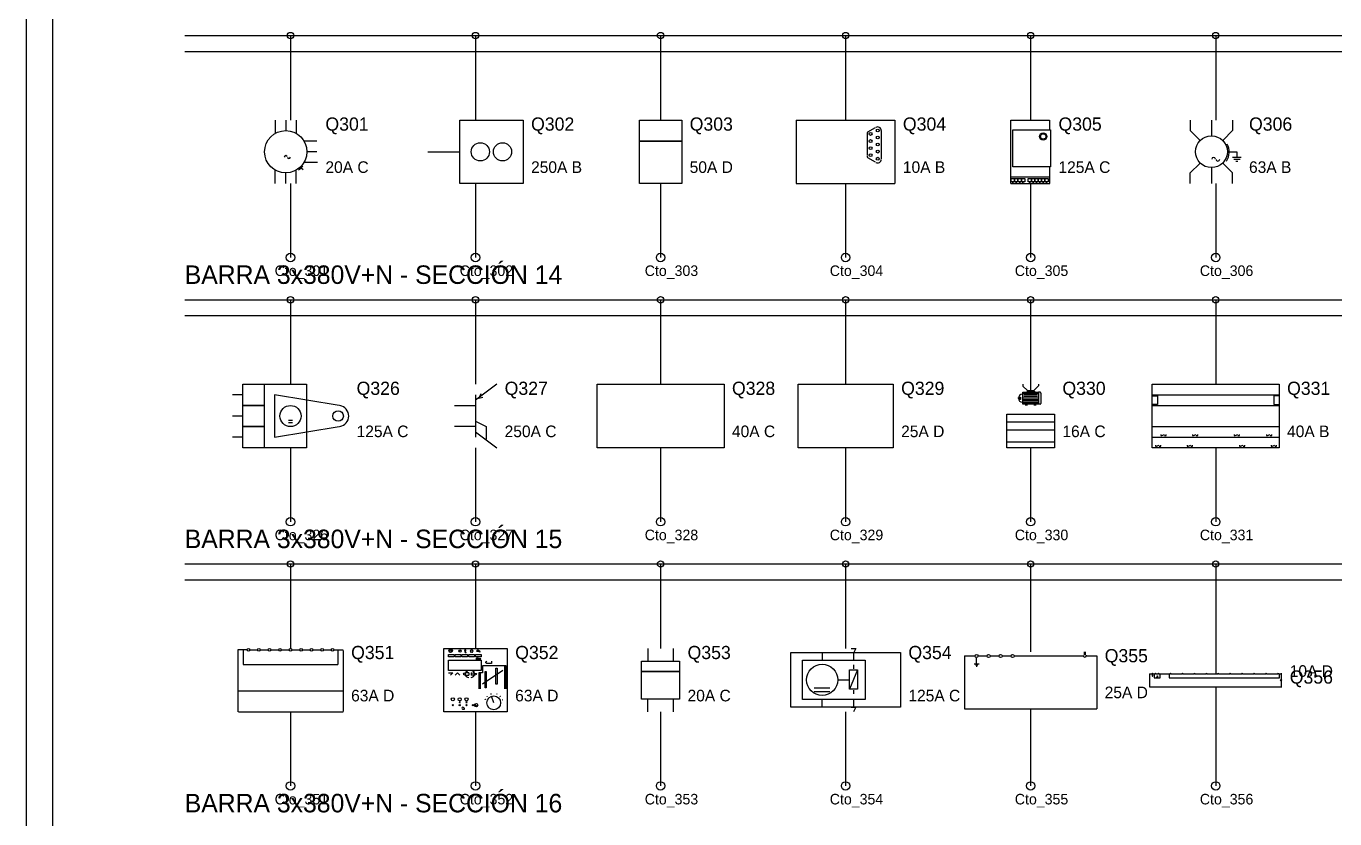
# Model space of a CAD drawing. Header units: metres. Extents: x 2 to 99, y 2 to 133.
# Drawn here: x 2 to 26.75, y 54.18 to 69.18 of the extents above; entities that cross this region are included whole.
import ezdxf

# ---------------------------------------------------------------- set-up
doc = ezdxf.new("R2010")
doc.units = ezdxf.units.M
for name, color, linetype in [('BARRAS_BUSBAR', 7, 'Continuous'), ('COMPONENTES', 7, 'Continuous'), ('FORMATO_LAMINA', 7, 'Continuous'), ('LINEAS_FUERZA', 7, 'Continuous'), ('TEXTOS_CIRCUITO', 7, 'Continuous')]:
    doc.layers.add(name, color=color, linetype=linetype)

msp = doc.modelspace()

# ---------------------------------------------------------------- linework, layer by layer
at = {"layer": 'BARRAS_BUSBAR'}
for p, q in [((5, 69), (96, 69)), ((5, 68.7), (96, 68.7)), ((5, 64), (96, 64)), ((5, 63.7), (96, 63.7)), ((5, 59), (96, 59)), ((5, 58.7), (96, 58.7))]:
    msp.add_line(p, q, dxfattribs=at)
at = {"layer": 'COMPONENTES'}
for p, q in [((6.71, 67.4), (6.71, 67.15)), ((6.91, 67.4), (6.91, 67.2)), ((7.11, 67.4), (7.11, 67.15)), ((16.567, 67.4), (16.567, 66.2)), ((16.567, 67.4), (18.433, 67.4)), ((18.433, 67.4), (18.433, 66.2)), ((20.624, 67.4), (21.357, 67.4)), ((20.624, 66.2), (20.624, 67.4)), ((21.364, 67.223), (21.364, 67.4)), ((24.42, 67.4), (24.42, 67.1)), ((17.907, 67.137), (17.907, 66.737)), ((17.92, 67.177), (18.067, 67.257)), ((18.173, 67.204), (18.173, 66.67)), ((7.5, 67), (7.26, 67)), ((7.51, 66.6), (7.26, 66.6)), ((7.5, 66.8), (7.32, 66.8)), ((9.6, 66.8), (10.2, 66.8)), ((18.067, 66.604), (17.92, 66.684)), ((24.82, 66.7), (24.98, 66.7)), ((24.84, 66.66), (24.96, 66.66)), ((24.88, 66.62), (24.92, 66.62)), ((6.71, 66.2), (6.71, 66.45)), ((6.91, 66.2), (6.91, 66.4)), ((7.11, 66.2), (7.11, 66.45)), ((7.24, 66.46), (7.2, 66.49)), ((21.364, 66.2), (21.364, 66.511)), ((24.42, 66.5), (24.42, 66.2)), ((16.567, 66.2), (18.433, 66.2)), ((20.624, 66.327), (21.364, 66.327)), ((20.624, 66.2), (21.364, 66.2)), ((20.665, 66.232), (20.665, 66.2)), ((20.728, 66.232), (20.728, 66.2)), ((20.792, 66.232), (20.792, 66.2)), ((20.855, 66.232), (20.855, 66.2)), ((20.982, 66.232), (20.982, 66.2)), ((21.046, 66.232), (21.046, 66.2)), ((21.109, 66.232), (21.109, 66.2)), ((21.173, 66.232), (21.173, 66.2)), ((21.237, 66.232), (21.237, 66.2)), ((21.3, 66.232), (21.3, 66.2)), ((10.9, 62.4), (10.5, 62.1)), ((20.85, 62.4), (20.85, 62.362)), ((20.85, 62.4), (20.85, 62.362)), ((21, 62.4), (21, 62.28)), ((21.15, 62.4), (21.15, 62.37)), ((6.1, 62.2), (5.9, 62.2)), ((10.5, 62.2), (10.5, 61.4)), ((20.797, 62.137), (20.76, 62.137)), ((20.85, 62.362), (20.94, 62.28)), ((20.865, 62.235), (21.135, 62.235)), ((20.865, 62.145), (21.135, 62.145)), ((20.869, 62.205), (21.131, 62.205)), ((20.869, 62.175), (21.131, 62.175)), ((21.15, 62.37), (21.06, 62.28)), ((21.18, 62.25), (21.15, 62.25)), ((21.195, 62.235), (21.195, 62.04)), ((23.3, 62.2), (25.7, 62.2)), ((10.1, 62), (10.5, 62)), ((20.865, 62.115), (21.135, 62.115)), ((20.865, 62.085), (21.135, 62.085)), ((20.865, 62.055), (21.135, 62.055)), ((21.18, 62.025), (21.15, 62.025)), ((23.3, 62), (25.7, 62)), ((6.1, 61.8), (5.9, 61.8)), ((6.96, 61.72), (7.04, 61.72)), ((6.96, 61.68), (7.04, 61.68)), ((20.55, 61.688), (21.45, 61.688)), ((6.1, 61.4), (5.9, 61.4)), ((10.5, 61.6), (10.1, 61.6)), ((10.5, 61.5), (10.9, 61.2)), ((20.55, 61.538), (21.45, 61.538)), ((23.3, 61.6), (25.7, 61.6)), ((23.3, 61.4), (25.7, 61.4)), ((20.55, 61.312), (21.45, 61.312)), ((6.004, 57.375), (6.004, 56.2)), ((6.173, 57.375), (6.004, 57.375)), ((6.104, 57.375), (6.104, 57.096)), ((6.233, 57.375), (6.373, 57.375)), ((6.432, 57.375), (6.572, 57.375)), ((6.632, 57.375), (6.771, 57.375)), ((6.831, 57.375), (6.97, 57.375)), ((7.03, 57.375), (7.169, 57.375)), ((7.229, 57.375), (7.368, 57.375)), ((7.428, 57.375), (7.568, 57.375)), ((7.627, 57.375), (7.767, 57.375)), ((7.827, 57.375), (7.996, 57.375)), ((7.896, 57.375), (7.896, 57.096)), ((7.996, 57.365), (7.996, 56.21)), ((10.191, 57.351), (10.204, 57.351)), ((10.204, 57.355), (10.204, 57.364)), ((10.406, 57.351), (10.397, 57.351)), ((10.406, 57.373), (10.41, 57.369)), ((10.406, 57.329), (10.41, 57.333)), ((10.427, 57.377), (10.427, 57.382)), ((10.427, 57.329), (10.427, 57.32)), ((10.444, 57.369), (10.449, 57.373)), ((10.449, 57.329), (10.444, 57.333)), ((10.449, 57.351), (10.457, 57.351)), ((10.534, 57.193), (10.517, 57.193)), ((10.521, 57.193), (10.521, 57.219)), ((10.539, 57.219), (10.521, 57.219)), ((10.526, 57.193), (10.526, 57.219)), ((10.53, 57.193), (10.53, 57.219)), ((10.534, 57.193), (10.534, 57.219)), ((10.564, 57.211), (10.564, 57.219)), ((10.581, 57.204), (10.587, 57.204)), ((10.587, 57.207), (10.587, 57.211)), ((13.76, 57.4), (13.76, 57.16)), ((14.24, 57.4), (14.24, 57.16)), ((17.056, 57.326), (17.056, 57.178)), ((17.648, 57.326), (17.648, 57.178)), ((19.75, 57.26), (19.943, 57.26)), ((19.75, 57.26), (19.75, 56.26)), ((19.977, 57.112), (19.977, 57.226)), ((20.011, 57.26), (20.17, 57.26)), ((20.239, 57.26), (20.398, 57.26)), ((20.466, 57.26), (20.625, 57.26)), ((20.693, 57.26), (21.989, 57.26)), ((22.011, 57.34), (22.011, 57.272)), ((22.023, 57.34), (22.023, 57.272)), ((22.034, 57.34), (22.034, 57.272)), ((22.057, 57.26), (22.25, 57.26)), ((22.25, 57.26), (22.25, 56.26)), ((6.104, 57.096), (7.896, 57.096)), ((10.329, 56.961), (10.35, 56.961)), ((10.371, 56.939), (10.371, 56.895)), ((10.414, 56.939), (10.414, 56.895)), ((10.457, 56.961), (10.479, 56.961)), ((10.468, 56.952), (10.468, 56.97)), ((11.014, 56.987), (10.629, 56.724)), ((17.648, 57.089), (17.648, 57.015)), ((19.932, 57.112), (20.023, 57.112)), ((19.955, 57.09), (20, 57.09)), ((19.966, 57.067), (19.989, 57.067)), ((17.352, 56.807), (17.574, 56.807)), ((23.25, 56.924), (23.298, 56.924)), ((23.25, 56.924), (23.25, 56.676)), ((23.295, 56.888), (23.318, 56.888)), ((23.301, 56.882), (23.312, 56.882)), ((23.304, 56.876), (23.309, 56.876)), ((23.306, 56.888), (23.306, 56.916)), ((23.315, 56.924), (23.355, 56.924)), ((23.371, 56.924), (23.411, 56.924)), ((23.428, 56.924), (23.637, 56.924)), ((23.654, 56.924), (23.863, 56.924)), ((23.88, 56.924), (24.089, 56.924)), ((24.106, 56.924), (24.315, 56.924)), ((24.332, 56.924), (24.541, 56.924)), ((24.558, 56.924), (24.767, 56.924)), ((24.784, 56.924), (24.993, 56.924)), ((25.01, 56.924), (25.219, 56.924)), ((25.236, 56.924), (25.445, 56.924)), ((25.462, 56.924), (25.671, 56.924)), ((25.688, 56.924), (25.736, 56.924)), ((6.004, 56.598), (7.986, 56.598)), ((10.843, 56.373), (10.8, 56.496)), ((13.76, 56.2), (13.76, 56.44)), ((14.24, 56.44), (14.24, 56.2)), ((16.907, 56.659), (17.204, 56.659)), ((16.907, 56.585), (17.204, 56.585)), ((17.648, 56.615), (17.648, 56.541)), ((23.25, 56.676), (25.736, 56.676)), ((6.014, 56.2), (7.996, 56.2)), ((17.056, 56.289), (17.056, 56.437)), ((17.648, 56.437), (17.648, 56.289)), ((19.75, 56.26), (22.25, 56.26))]:
    msp.add_line(p, q, dxfattribs=at)
for points in [[(10.2, 67.4), (11.4, 67.4), (11.4, 66.2), (10.2, 66.2)], [(13.6, 67.4), (14.4, 67.4), (14.4, 67), (13.6, 67)], [(20.665, 67.217), (21.376, 67.217), (21.376, 66.518), (20.665, 66.518)], [(13.6, 67), (14.4, 67), (14.4, 66.2), (13.6, 66.2)], [(20.633, 66.295), (20.696, 66.295), (20.696, 66.232), (20.633, 66.232)], [(20.665, 66.225), (20.665, 66.225), (20.665, 66.206), (20.665, 66.206)], [(20.696, 66.295), (20.76, 66.295), (20.76, 66.232), (20.696, 66.232)], [(20.728, 66.225), (20.728, 66.225), (20.728, 66.206), (20.728, 66.206)], [(20.76, 66.295), (20.824, 66.295), (20.824, 66.232), (20.76, 66.232)], [(20.792, 66.225), (20.792, 66.225), (20.792, 66.206), (20.792, 66.206)], [(20.824, 66.295), (20.887, 66.295), (20.887, 66.232), (20.824, 66.232)], [(20.855, 66.225), (20.855, 66.225), (20.855, 66.206), (20.855, 66.206)], [(20.951, 66.295), (21.014, 66.295), (21.014, 66.232), (20.951, 66.232)], [(20.982, 66.225), (20.982, 66.225), (20.982, 66.206), (20.982, 66.206)], [(21.014, 66.295), (21.078, 66.295), (21.078, 66.232), (21.014, 66.232)], [(21.046, 66.225), (21.046, 66.225), (21.046, 66.206), (21.046, 66.206)], [(21.078, 66.295), (21.141, 66.295), (21.141, 66.232), (21.078, 66.232)], [(21.109, 66.225), (21.109, 66.225), (21.109, 66.206), (21.109, 66.206)], [(21.141, 66.295), (21.205, 66.295), (21.205, 66.232), (21.141, 66.232)], [(21.173, 66.225), (21.173, 66.225), (21.173, 66.206), (21.173, 66.206)], [(21.205, 66.295), (21.268, 66.295), (21.268, 66.232), (21.205, 66.232)], [(21.237, 66.225), (21.237, 66.225), (21.237, 66.206), (21.237, 66.206)], [(21.268, 66.295), (21.332, 66.295), (21.332, 66.232), (21.268, 66.232)], [(21.3, 66.225), (21.3, 66.225), (21.3, 66.206), (21.3, 66.206)], [(6.1, 62.4), (7.3, 62.4), (7.3, 61.2), (6.1, 61.2)], [(6.1, 62.4), (6.5, 62.4), (6.5, 62), (6.1, 62)], [(12.8, 62.4), (15.2, 62.4), (15.2, 61.2), (12.8, 61.2)], [(16.6, 62.4), (18.4, 62.4), (18.4, 61.2), (16.6, 61.2)], [(23.3, 62.4), (25.7, 62.4), (25.7, 61.2), (23.3, 61.2)], [(20.79, 62.16), (20.805, 62.16), (20.805, 62.115), (20.79, 62.115)], [(20.85, 62.25), (21.15, 62.25), (21.15, 62.025), (20.85, 62.025)], [(20.94, 62.28), (21.06, 62.28), (21.06, 62.25), (20.94, 62.25)], [(21.06, 62.273), (21.075, 62.273), (21.075, 62.261), (21.06, 62.261)], [(6.1, 62), (6.5, 62), (6.5, 61.6), (6.1, 61.6)], [(20.55, 61.837), (21.45, 61.837), (21.45, 61.2), (20.55, 61.2)], [(6.1, 61.6), (6.5, 61.6), (6.5, 61.2), (6.1, 61.2)], [(9.9, 57.4), (11.1, 57.4), (11.1, 56.2), (9.9, 56.2)], [(9.986, 57.29), (10.093, 57.29), (10.093, 57.246), (9.986, 57.246)], [(9.986, 57.18), (10.607, 57.18), (10.607, 56.983), (9.986, 56.983)], [(10.114, 57.29), (10.221, 57.29), (10.221, 57.246), (10.114, 57.246)], [(10.243, 57.29), (10.35, 57.29), (10.35, 57.246), (10.243, 57.246)], [(10.371, 57.29), (10.479, 57.29), (10.479, 57.246), (10.371, 57.246)], [(10.5, 57.29), (10.607, 57.29), (10.607, 57.246), (10.5, 57.246)], [(16.463, 57.326), (18.537, 57.326), (18.537, 56.289), (16.463, 56.289)], [(10.68, 56.965), (10.701, 56.965), (10.701, 56.658), (10.68, 56.658)], [(10.886, 57.031), (10.907, 57.031), (10.907, 56.724), (10.886, 56.724)], [(13.64, 57.16), (14.36, 57.16), (14.36, 56.968), (13.64, 56.968)], [(13.64, 56.968), (14.36, 56.968), (14.36, 56.44), (13.64, 56.44)], [(16.685, 57.178), (17.87, 57.178), (17.87, 56.437), (16.685, 56.437)], [(17.574, 57), (17.722, 57), (17.722, 56.63), (17.574, 56.63)]]:
    msp.add_lwpolyline(points, close=True, dxfattribs=at)
for points in [[(24.02, 67.4), (24.02, 67.2), (24.2, 67.02)], [(24.82, 67.4), (24.82, 67.2), (24.64, 67.02)], [(24.76, 66.8), (24.9, 66.8), (24.9, 66.7)], [(24.02, 66.2), (24.02, 66.4), (24.2, 66.58)], [(24.82, 66.2), (24.82, 66.4), (24.64, 66.58)], [(7.92, 62), (6.7, 62.2), (6.7, 61.4), (7.92, 61.6)], [(10.6, 62.22), (10.56, 62.14), (10.64, 62.16)], [(23.3, 62.18), (23.4, 62.18), (23.4, 62.02), (23.3, 62.02)], [(25.7, 62.18), (25.6, 62.18), (25.6, 62.02), (25.7, 62.02)], [(20.91, 62.025), (20.895, 62.01), (20.94, 62.01), (20.925, 62.025)], [(21.075, 62.025), (21.06, 62.01), (21.105, 62.01), (21.09, 62.025)], [(10.5, 61.7), (10.7, 61.6), (10.7, 61.36)], [(23.46, 61.45), (23.46, 61.43), (23.48, 61.43), (23.53, 61.45)], [(23.53, 61.43), (23.56, 61.43), (23.56, 61.45)], [(24.06, 61.45), (24.06, 61.43), (24.08, 61.43), (24.13, 61.45)], [(24.13, 61.43), (24.16, 61.43), (24.16, 61.45)], [(24.85, 61.45), (24.85, 61.43), (24.87, 61.43), (24.92, 61.45)], [(24.92, 61.43), (24.95, 61.43), (24.95, 61.45)], [(25.46, 61.45), (25.46, 61.43), (25.48, 61.43), (25.53, 61.45)], [(25.53, 61.43), (25.56, 61.43), (25.56, 61.45)], [(23.36, 61.25), (23.36, 61.23), (23.38, 61.23), (23.43, 61.25)], [(23.43, 61.23), (23.46, 61.23), (23.46, 61.25)], [(23.96, 61.25), (23.96, 61.23), (23.98, 61.23), (24.03, 61.25)], [(24.03, 61.23), (24.06, 61.23), (24.06, 61.25)], [(24.95, 61.25), (24.95, 61.23), (24.97, 61.23), (25.02, 61.25)], [(25.02, 61.23), (25.05, 61.23), (25.05, 61.25)], [(25.55, 61.25), (25.55, 61.23), (25.57, 61.23), (25.62, 61.25)], [(25.62, 61.23), (25.65, 61.23), (25.65, 61.25)], [(10.016, 57.333), (10.016, 57.36), (10.003, 57.36), (10.029, 57.382), (10.054, 57.36), (10.041, 57.36), (10.041, 57.333)], [(10.521, 57.36), (10.564, 57.36), (10.573, 57.355), (10.577, 57.351), (10.581, 57.347), (10.586, 57.338), (10.577, 57.329), (10.573, 57.338), (10.569, 57.342), (10.56, 57.347), (10.521, 57.347)], [(10.543, 57.36), (10.539, 57.364), (10.534, 57.369), (10.534, 57.377), (10.551, 57.377), (10.551, 57.369)], [(10.549, 57.195), (10.549, 57.209), (10.544, 57.209), (10.555, 57.22), (10.56, 57.215), (10.567, 57.209), (10.561, 57.209), (10.561, 57.195)], [(17.604, 57.4), (17.693, 57.4), (17.648, 57.311)], [(9.986, 56.943), (10.071, 56.943), (10.029, 56.899)], [(10.2, 56.899), (10.157, 56.943), (10.114, 56.899)], [(10.371, 56.939), (10.363, 56.939), (10.333, 56.939), (10.299, 56.934), (10.281, 56.93), (10.273, 56.926), (10.264, 56.917), (10.269, 56.913), (10.277, 56.908), (10.29, 56.904), (10.303, 56.899), (10.359, 56.895), (10.371, 56.895)], [(10.367, 56.939), (10.367, 56.939), (10.354, 56.939)], [(10.414, 56.939), (10.431, 56.939), (10.483, 56.934), (10.5, 56.93), (10.513, 56.926), (10.521, 56.921), (10.526, 56.917), (10.521, 56.913), (10.513, 56.908), (10.496, 56.904), (10.479, 56.899), (10.436, 56.895), (10.414, 56.895)], [(11.079, 56.636), (11.079, 57.075), (10.629, 57.075), (10.629, 56.943), (10.564, 56.943), (10.564, 56.636)], [(11.057, 56.636), (11.057, 57.075), (10.629, 57.075), (10.629, 56.943), (10.586, 56.943), (10.586, 56.636)], [(10.8, 57.162), (10.8, 57.119), (10.714, 57.119), (10.697, 57.132), (10.693, 57.141), (10.697, 57.149), (10.714, 57.162)], [(17.722, 57), (17.574, 56.63), (17.574, 57)], [(25.736, 56.936), (25.736, 56.808), (25.75, 56.8), (25.722, 56.8), (25.736, 56.792), (25.736, 56.664)], [(23.335, 56.902), (23.335, 56.845), (23.448, 56.845), (23.448, 56.902)], [(23.386, 56.885), (23.397, 56.885), (23.397, 56.859), (23.4, 56.859), (23.391, 56.851), (23.383, 56.859), (23.386, 56.859)], [(23.617, 56.902), (23.617, 56.845), (25.708, 56.845), (25.708, 56.902)], [(10.209, 56.369), (10.2, 56.395), (10.191, 56.369)], [(10.256, 56.255), (10.294, 56.255), (10.294, 56.272), (10.277, 56.272)], [(10.337, 56.395), (10.329, 56.369), (10.32, 56.395)], [(10.491, 56.351), (10.491, 56.307), (10.534, 56.329)], [(17.604, 56.289), (17.693, 56.289), (17.648, 56.2)]]:
    msp.add_lwpolyline(points, dxfattribs=at)
for centre, radius in [((6.91, 66.8), 0.4), ((17.973, 67.137), 0.0267), ((18.107, 67.204), 0.0267), ((18.107, 67.07), 0.0267), ((21.237, 67.09), 0.0684), ((21.237, 67.09), 0.0512), ((24.42, 66.8), 0.3), ((10.59, 66.8), 0.172), ((11.01, 66.8), 0.172), ((17.973, 67.004), 0.0267), ((17.973, 66.87), 0.0267), ((18.107, 66.937), 0.0267), ((17.973, 66.737), 0.0267), ((18.107, 66.804), 0.0267), ((18.107, 66.67), 0.0267), ((7, 61.8), 0.2), ((7.9, 61.8), 0.1), ((6.203, 57.375), 0.0249), ((6.402, 57.375), 0.0249), ((6.602, 57.375), 0.0249), ((6.801, 57.375), 0.0249), ((7, 57.375), 0.0249), ((7.199, 57.375), 0.0249), ((7.398, 57.375), 0.0249), ((7.598, 57.375), 0.0249), ((7.797, 57.375), 0.0249), ((10.029, 57.355), 0.0325), ((10.204, 57.351), 0.0217), ((10.427, 57.351), 0.0217), ((10.587, 57.204), 0.0104), ((19.977, 57.26), 0.0284), ((20.205, 57.26), 0.0284), ((20.432, 57.26), 0.0284), ((20.659, 57.26), 0.0284), ((17.056, 56.807), 0.296), ((23.306, 56.924), 0.00706), ((23.363, 56.924), 0.00706), ((23.419, 56.924), 0.00706), ((23.645, 56.924), 0.00706), ((23.871, 56.924), 0.00706), ((24.097, 56.924), 0.00706), ((24.323, 56.924), 0.00706), ((24.549, 56.924), 0.00706), ((24.775, 56.924), 0.00706), ((25.001, 56.924), 0.00706), ((25.227, 56.924), 0.00706), ((25.453, 56.924), 0.00706), ((25.679, 56.924), 0.00706), ((10.071, 56.439), 0.0302), ((10.2, 56.439), 0.0302), ((10.329, 56.439), 0.0302), ((10.684, 56.439), 0.00217), ((10.843, 56.373), 0.13), ((10.719, 56.496), 0.00217), ((10.791, 56.54), 0.00217), ((10.903, 56.54), 0.00217), ((10.967, 56.496), 0.00217), ((10.071, 56.329), 0.0108), ((10.2, 56.329), 0.0108), ((10.329, 56.329), 0.0108), ((10.453, 56.329), 0.0108), ((10.509, 56.329), 0.0325), ((11.006, 56.43), 0.00217)]:
    msp.add_circle(centre, radius, dxfattribs=at)
for centre, radius, start, end in [((17.973, 67.137), 0.0667, 148, 180), ((18.107, 67.204), 0.0667, 0, 120), ((24.43, 66.8), 0.325, 327, 387), ((6.91, 66.7), 0.0275, 4, 180), ((6.97, 66.7), 0.0275, 180, 360), ((17.973, 66.724), 0.0667, 180, 210), ((18.107, 66.657), 0.0667, 240, 360), ((24.46, 66.66), 0.035, 0, 180), ((24.54, 66.66), 0.035, 180, 360), ((6.91, 66.8), 0.42, 305, 320), ((20.843, 62.137), 0.075, 90, 270), ((21.18, 62.235), 0.015, 0, 90), ((7.9, 61.8), 0.2, 280, 440), ((21.18, 62.04), 0.015, 270, 360), ((10.32, 57.351), 0.0297, 94, 274), ((10.333, 57.351), 0.0292, 115, 251), ((22.023, 57.272), 0.0341, 180, 360), ((10.371, 56.917), 0.0645, 90, 180), ((10.414, 56.917), 0.0645, 0, 90), ((10.371, 56.917), 0.0645, 180, 270), ((10.414, 56.917), 0.0645, 270, 360), ((10.26, 56.272), 0.0173, 5, 275)]:
    msp.add_arc(centre, radius, start, end, dxfattribs=at)
at = {"layer": 'FORMATO_LAMINA'}
for points in [[(2, 2), (99, 2), (99, 133), (2, 133)], [(2.5, 2.5), (98.5, 2.5), (98.5, 132.5), (2.5, 132.5)]]:
    msp.add_lwpolyline(points, close=True, dxfattribs=at)
at = {"layer": 'LINEAS_FUERZA'}
for p, q in [((7, 69), (7, 67.4)), ((10.5, 69), (10.5, 67.4)), ((14, 69), (14, 67.4)), ((17.5, 69), (17.5, 67.4)), ((21, 69), (21, 67.4)), ((24.5, 69), (24.5, 67.4)), ((7, 66.2), (7, 64.8)), ((10.5, 66.2), (10.5, 64.8)), ((14, 66.2), (14, 64.8)), ((17.5, 66.2), (17.5, 64.8)), ((21, 66.2), (21, 64.8)), ((24.5, 66.2), (24.5, 64.8)), ((7, 64), (7, 62.4)), ((10.5, 64), (10.5, 62.4)), ((14, 64), (14, 62.4)), ((17.5, 64), (17.5, 62.4)), ((21, 64), (21, 62.4)), ((24.5, 64), (24.5, 62.4)), ((7, 61.2), (7, 59.8)), ((10.5, 61.2), (10.5, 59.8)), ((14, 61.2), (14, 59.8)), ((17.5, 61.2), (17.5, 59.8)), ((21, 61.2), (21, 59.8)), ((24.5, 61.2), (24.5, 59.8)), ((7, 59), (7, 57.4)), ((10.5, 59), (10.5, 57.4)), ((14, 59), (14, 57.4)), ((17.5, 59), (17.5, 57.4)), ((21, 59), (21, 57.34)), ((24.5, 59), (24.5, 56.936)), ((24.5, 56.664), (24.5, 54.8)), ((7, 56.2), (7, 54.8)), ((10.5, 56.2), (10.5, 54.8)), ((14, 56.2), (14, 54.8)), ((17.5, 56.2), (17.5, 54.8)), ((21, 56.26), (21, 54.8))]:
    msp.add_line(p, q, dxfattribs=at)
for centre, radius in [((7, 69), 0.06), ((10.5, 69), 0.06), ((14, 69), 0.06), ((17.5, 69), 0.06), ((21, 69), 0.06), ((24.5, 69), 0.06), ((7, 64.8), 0.08), ((10.5, 64.8), 0.08), ((14, 64.8), 0.08), ((17.5, 64.8), 0.08), ((21, 64.8), 0.08), ((24.5, 64.8), 0.08), ((7, 64), 0.06), ((10.5, 64), 0.06), ((14, 64), 0.06), ((17.5, 64), 0.06), ((21, 64), 0.06), ((24.5, 64), 0.06), ((7, 59.8), 0.08), ((10.5, 59.8), 0.08), ((14, 59.8), 0.08), ((17.5, 59.8), 0.08), ((21, 59.8), 0.08), ((24.5, 59.8), 0.08), ((7, 59), 0.06), ((10.5, 59), 0.06), ((14, 59), 0.06), ((17.5, 59), 0.06), ((21, 59), 0.06), ((24.5, 59), 0.06), ((7, 54.8), 0.08), ((10.5, 54.8), 0.08), ((14, 54.8), 0.08), ((17.5, 54.8), 0.08), ((21, 54.8), 0.08), ((24.5, 54.8), 0.08)]:
    msp.add_circle(centre, radius, dxfattribs=at)

# ---------------------------------------------------------------- texts
at = {"layer": 'TEXTOS_CIRCUITO'}
for s, height, p in [('Q301', 0.25, (7.66, 67.2)), ('Q302', 0.25, (11.55, 67.2)), ('Q303', 0.25, (14.55, 67.2)), ('Q304', 0.25, (18.583, 67.2)), ('Q305', 0.25, (21.526, 67.2)), ('Q306', 0.25, (25.13, 67.2)), ('20A C', 0.22, (7.66, 66.4)), ('250A B', 0.22, (11.55, 66.4)), ('50A D', 0.22, (14.55, 66.4)), ('10A B', 0.22, (18.583, 66.4)), ('125A C', 0.22, (21.526, 66.4)), ('63A B', 0.22, (25.13, 66.4)), ('BARRA 3x380V+N - SECCIÓN 14', 0.35, (5, 64.3)), ('Cto_301', 0.2, (6.7, 64.45)), ('Cto_302', 0.2, (10.2, 64.45)), ('Cto_303', 0.2, (13.7, 64.45)), ('Cto_304', 0.2, (17.2, 64.45)), ('Cto_305', 0.2, (20.7, 64.45)), ('Cto_306', 0.2, (24.2, 64.45)), ('Q326', 0.25, (8.25, 62.2)), ('Q327', 0.25, (11.05, 62.2)), ('Q328', 0.25, (15.35, 62.2)), ('Q329', 0.25, (18.55, 62.2)), ('Q330', 0.25, (21.6, 62.2)), ('Q331', 0.25, (25.85, 62.2)), ('125A C', 0.22, (8.25, 61.4)), ('250A C', 0.22, (11.05, 61.4)), ('40A C', 0.22, (15.35, 61.4)), ('25A D', 0.22, (18.55, 61.4)), ('16A C', 0.22, (21.6, 61.4)), ('40A B', 0.22, (25.85, 61.4)), ('BARRA 3x380V+N - SECCIÓN 15', 0.35, (5, 59.3)), ('Cto_326', 0.2, (6.7, 59.45)), ('Cto_327', 0.2, (10.2, 59.45)), ('Cto_328', 0.2, (13.7, 59.45)), ('Cto_329', 0.2, (17.2, 59.45)), ('Cto_330', 0.2, (20.7, 59.45)), ('Cto_331', 0.2, (24.2, 59.45)), ('Q351', 0.25, (8.146, 57.2)), ('Q352', 0.25, (11.25, 57.2)), ('Q353', 0.25, (14.51, 57.2)), ('Q354', 0.25, (18.687, 57.2)), ('Q355', 0.25, (22.4, 57.14)), ('Q356', 0.25, (25.9, 56.736)), ('10A D', 0.22, (25.9, 56.864)), ('63A D', 0.22, (8.146, 56.4)), ('63A D', 0.22, (11.25, 56.4)), ('20A C', 0.22, (14.51, 56.4)), ('125A C', 0.22, (18.687, 56.4)), ('25A D', 0.22, (22.4, 56.46)), ('BARRA 3x380V+N - SECCIÓN 16', 0.35, (5, 54.3)), ('Cto_351', 0.2, (6.7, 54.45)), ('Cto_352', 0.2, (10.2, 54.45)), ('Cto_353', 0.2, (13.7, 54.45)), ('Cto_354', 0.2, (17.2, 54.45)), ('Cto_355', 0.2, (20.7, 54.45)), ('Cto_356', 0.2, (24.2, 54.45))]:
    msp.add_text(s, height=height, dxfattribs=at).set_placement(p)

doc.saveas('drawing.dxf')
